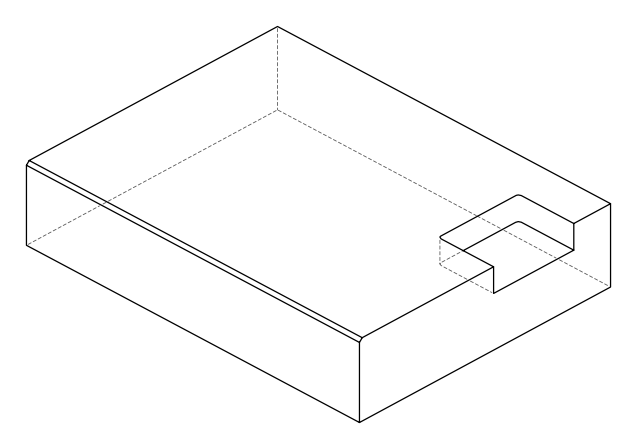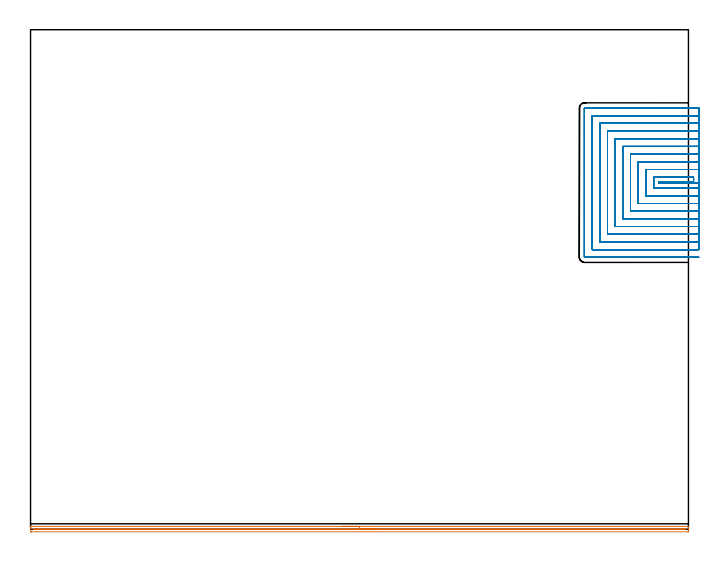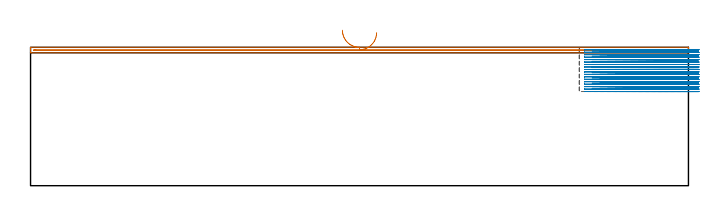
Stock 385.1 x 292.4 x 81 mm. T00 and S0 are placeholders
(PLAN: 2 operations, 1 tool changes, 91 min)
(1 AREA_MILL | FG_CHAMFER_SURFACE | UGT0205_001 | 6.3 min | 1972 mm3)
(2 MILL_SLOT | SLOT_PARTIAL_RECTANGULAR | NXT0201_008 | Follow Part, ap 1.5, ae 75% | 84.69 min | 154458 mm3)
(TOOL UGT0205_001 | Chamfer Mill 20 x 3 x 45 deg. | D20 FL50 Z2)
(TOOL NXT0201_008 | ENDMILL 6mm [2P460-0600-NA 1630] | D6 FL26 Z6)
(OP 1 AREA_MILL)
G17 G21 G94 G90
T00 M6
G54
G17 G0 G90 X182.55 Y1.7 S1061 M3
G43 Z91. H0
G94 G1 X182.588 Z90.128 F250.
X182.702 Z89.263
X182.891 Z88.412
X183.153 Z87.58
X183.487 Z86.774
X183.89 Z86.
X184.358 Z85.264
X184.89 Z84.572
X185.479 Z83.929
X186.122 Z83.339
X186.814 Z82.808
X187.55 Z82.34
X188.324 Z81.937
X189.13 Z81.603
X189.962 Z81.341
X190.814 Z81.152
X191.678 Z81.038
X192.55 Z81.
X384.937
X385.09 Y1.698 Z80.988
X385.097 Y1.594 Z80.886
X385.1 Y1.485 Z80.784
Y1.171 Z80.471
Y0.535 Z79.83
Y-0.653 Z78.643
X385.098 Y-1.205 Z78.091
X385.096 Y-1.492 Z77.806
X385.084 Y-1.493 Z77.804
X384.786 Y-1.5 Z77.8
X0.61
X0.314 Y-1.499 Z77.801
X0.016 Y-1.493 Z77.804
X0.004 Y-1.492 Z77.806
X0. Y-1.205 Z78.091
Y0.535 Z79.83
Y1.485 Z80.784
X0.003 Y1.594 Z80.886
X0.01 Y1.698 Z80.988
X0.163 Y1.7 Z81.
X192.55
Y0.286 Z79.586
X382.705 Y0.285 Z79.585
X382.964 Y0.283 Z79.583
X383.055 Y0.279 Z79.579
X383.09 Y0.276 Z79.576
X383.092 Y0.256 Z79.556
X383.094 Y0.156 Z79.456
X383.076 Y-0.079 Z79.221
X382.705 Y-0.083 Z79.217
X382.448 Y-0.085 Z79.215
X2.395
X2.136 Y-0.083 Z79.217
X2.045 Y-0.079 Z79.221
X2.009 Y-0.076 Z79.224
X2.008 Y-0.056 Z79.244
X2.004 Y0.046 Z79.346
X2.013 Y0.279 Z79.579
X2.248 Y0.283 Z79.583
X2.395 Y0.284 Z79.584
X2.651 Y0.285 Z79.585
X3.032 Y0.286 Z79.586
X192.55
X193.422 Z79.624
X194.286 Z79.738
X195.138 Z79.926
X195.97 Z80.189
X196.776 Z80.523
X197.55 Z80.925
X198.286 Z81.394
X198.978 Z81.925
X199.621 Z82.515
X200.21 Z83.158
X200.742 Z83.85
X201.21 Z84.586
X201.613 Z85.359
X201.947 Z86.165
X202.209 Z86.997
X202.398 Z87.849
X202.512 Z88.714
X202.55 Z89.586
G0 Z91.
M5
M2
(OP 2 MILL_SLOT)
G17 G21 G94 G90
T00 M6
G54
G17 G0 G90 X391.1 Y202.7 S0 M3
G43 Z91. H1
Z79.561
G94 G1 X388.1 F250.
X367.7 F500.
Y203.1
X388.1
Y206.1
X364.7
Y199.7
X388.1
X391.1 F250.
Y210.6
X388.1
X360.2 F500.
Y195.2
X388.1
X391.1 F250.
Y215.1
X388.1
X355.7 F500.
Y190.7
X388.1
X391.1 F250.
Y219.6
X388.1
X351.2 F500.
Y186.2
X388.1
X391.1 F250.
Y224.1
X388.1
X346.7 F500.
Y181.7
X388.1
X391.1 F250.
Y228.6
X388.1
X342.2 F500.
Y177.2
X388.1
X391.1 F250.
Y233.1
X388.1
X337.7 F500.
Y172.7
X388.1
X391.1 F250.
Y237.6
X388.1
X333.2 F500.
Y168.2
X388.1
X391.1 F250.
Y242.1
X388.1
X328.7 F500.
Y163.7
X388.1
X391.1 F250.
Y246.6
X388.1
X324.3 F500.
X324.245 Y246.595
X324.205 Y246.555
X324.2 Y246.5
Y159.3
X324.205 Y159.245
X324.245 Y159.205
X324.3 Y159.2
X388.1
X391.1 F250.
G0 Y202.7 Z78.122
G1 X388.1
X367.7 F500.
Y203.1
X388.1
Y206.1
X364.7
Y199.7
X388.1
X391.1 F250.
Y210.6
X388.1
X360.2 F500.
Y195.2
X388.1
X391.1 F250.
Y215.1
X388.1
X355.7 F500.
Y190.7
X388.1
X391.1 F250.
Y219.6
X388.1
X351.2 F500.
Y186.2
X388.1
X391.1 F250.
Y224.1
X388.1
X346.7 F500.
Y181.7
X388.1
X391.1 F250.
Y228.6
X388.1
X342.2 F500.
Y177.2
X388.1
X391.1 F250.
Y233.1
X388.1
X337.7 F500.
Y172.7
X388.1
X391.1 F250.
Y237.6
X388.1
X333.2 F500.
Y168.2
X388.1
X391.1 F250.
Y242.1
X388.1
X328.7 F500.
Y163.7
X388.1
X391.1 F250.
Y246.6
X388.1
X324.3 F500.
X324.245 Y246.595
X324.205 Y246.555
X324.2 Y246.5
Y159.3
X324.205 Y159.245
X324.245 Y159.205
X324.3 Y159.2
X388.1
X391.1 F250.
G0 Y202.7 Z76.683
G1 X388.1
X367.7 F500.
Y203.1
X388.1
Y206.1
X364.7
Y199.7
X388.1
X391.1 F250.
Y210.6
X388.1
X360.2 F500.
Y195.2
X388.1
X391.1 F250.
Y215.1
X388.1
X355.7 F500.
Y190.7
X388.1
X391.1 F250.
Y219.6
X388.1
X351.2 F500.
Y186.2
X388.1
X391.1 F250.
Y224.1
X388.1
X346.7 F500.
Y181.7
X388.1
X391.1 F250.
Y228.6
X388.1
X342.2 F500.
Y177.2
X388.1
X391.1 F250.
Y233.1
X388.1
X337.7 F500.
Y172.7
X388.1
X391.1 F250.
Y237.6
X388.1
X333.2 F500.
Y168.2
X388.1
X391.1 F250.
Y242.1
X388.1
X328.7 F500.
Y163.7
X388.1
X391.1 F250.
Y246.6
X388.1
X324.3 F500.
X324.245 Y246.595
X324.205 Y246.555
X324.2 Y246.5
Y159.3
X324.205 Y159.245
X324.245 Y159.205
X324.3 Y159.2
X388.1
X391.1 F250.
G0 Y202.7 Z75.244
G1 X388.1
X367.7 F500.
Y203.1
X388.1
Y206.1
X364.7
Y199.7
X388.1
X391.1 F250.
Y210.6
X388.1
X360.2 F500.
Y195.2
X388.1
X391.1 F250.
Y215.1
X388.1
X355.7 F500.
Y190.7
X388.1
X391.1 F250.
Y219.6
X388.1
X351.2 F500.
Y186.2
X388.1
X391.1 F250.
Y224.1
X388.1
X346.7 F500.
Y181.7
X388.1
X391.1 F250.
Y228.6
X388.1
X342.2 F500.
Y177.2
X388.1
X391.1 F250.
Y233.1
X388.1
X337.7 F500.
Y172.7
X388.1
X391.1 F250.
Y237.6
X388.1
X333.2 F500.
Y168.2
X388.1
X391.1 F250.
Y242.1
X388.1
X328.7 F500.
Y163.7
X388.1
X391.1 F250.
Y246.6
X388.1
X324.3 F500.
X324.245 Y246.595
X324.205 Y246.555
X324.2 Y246.5
Y159.3
X324.205 Y159.245
X324.245 Y159.205
X324.3 Y159.2
X388.1
X391.1 F250.
G0 Y202.7 Z73.805
G1 X388.1
X367.7 F500.
Y203.1
X388.1
Y206.1
X364.7
Y199.7
X388.1
X391.1 F250.
Y210.6
X388.1
X360.2 F500.
Y195.2
X388.1
X391.1 F250.
Y215.1
X388.1
X355.7 F500.
Y190.7
X388.1
X391.1 F250.
Y219.6
X388.1
X351.2 F500.
Y186.2
X388.1
X391.1 F250.
Y224.1
X388.1
X346.7 F500.
Y181.7
X388.1
X391.1 F250.
Y228.6
X388.1
X342.2 F500.
Y177.2
X388.1
X391.1 F250.
Y233.1
X388.1
X337.7 F500.
Y172.7
X388.1
X391.1 F250.
Y237.6
X388.1
X333.2 F500.
Y168.2
X388.1
X391.1 F250.
Y242.1
X388.1
X328.7 F500.
Y163.7
X388.1
X391.1 F250.
Y246.6
X388.1
X324.3 F500.
X324.245 Y246.595
X324.205 Y246.555
X324.2 Y246.5
Y159.3
X324.205 Y159.245
X324.245 Y159.205
X324.3 Y159.2
X388.1
X391.1 F250.
G0 Y202.7 Z72.367
G1 X388.1
X367.7 F500.
Y203.1
X388.1
Y206.1
X364.7
Y199.7
X388.1
X391.1 F250.
Y210.6
X388.1
X360.2 F500.
Y195.2
X388.1
X391.1 F250.
Y215.1
X388.1
X355.7 F500.
Y190.7
X388.1
X391.1 F250.
Y219.6
X388.1
X351.2 F500.
Y186.2
X388.1
X391.1 F250.
Y224.1
X388.1
X346.7 F500.
Y181.7
X388.1
X391.1 F250.
Y228.6
X388.1
X342.2 F500.
Y177.2
X388.1
X391.1 F250.
Y233.1
X388.1
X337.7 F500.
Y172.7
X388.1
X391.1 F250.
Y237.6
X388.1
X333.2 F500.
Y168.2
X388.1
X391.1 F250.
Y242.1
X388.1
X328.7 F500.
Y163.7
X388.1
X391.1 F250.
Y246.6
X388.1
X324.3 F500.
X324.245 Y246.595
X324.205 Y246.555
X324.2 Y246.5
Y159.3
X324.205 Y159.245
X324.245 Y159.205
X324.3 Y159.2
X388.1
X391.1 F250.
G0 Y202.7 Z70.928
G1 X388.1
X367.7 F500.
Y203.1
X388.1
Y206.1
X364.7
Y199.7
X388.1
X391.1 F250.
Y210.6
X388.1
X360.2 F500.
Y195.2
X388.1
X391.1 F250.
Y215.1
X388.1
X355.7 F500.
Y190.7
X388.1
X391.1 F250.
Y219.6
X388.1
X351.2 F500.
Y186.2
X388.1
X391.1 F250.
Y224.1
X388.1
X346.7 F500.
Y181.7
X388.1
X391.1 F250.
Y228.6
X388.1
X342.2 F500.
Y177.2
X388.1
X391.1 F250.
Y233.1
X388.1
X337.7 F500.
Y172.7
X388.1
X391.1 F250.
Y237.6
X388.1
X333.2 F500.
Y168.2
X388.1
X391.1 F250.
Y242.1
X388.1
X328.7 F500.
Y163.7
X388.1
X391.1 F250.
Y246.6
X388.1
X324.3 F500.
X324.245 Y246.595
X324.205 Y246.555
X324.2 Y246.5
Y159.3
X324.205 Y159.245
X324.245 Y159.205
X324.3 Y159.2
X388.1
X391.1 F250.
G0 Y202.7 Z69.489
G1 X388.1
X367.7 F500.
Y203.1
X388.1
Y206.1
X364.7
Y199.7
X388.1
X391.1 F250.
Y210.6
X388.1
X360.2 F500.
Y195.2
X388.1
X391.1 F250.
Y215.1
X388.1
X355.7 F500.
Y190.7
X388.1
X391.1 F250.
Y219.6
X388.1
X351.2 F500.
Y186.2
X388.1
X391.1 F250.
Y224.1
X388.1
X346.7 F500.
Y181.7
X388.1
X391.1 F250.
Y228.6
X388.1
X342.2 F500.
Y177.2
X388.1
X391.1 F250.
Y233.1
X388.1
X337.7 F500.
Y172.7
X388.1
X391.1 F250.
Y237.6
X388.1
X333.2 F500.
Y168.2
X388.1
X391.1 F250.
Y242.1
X388.1
X328.7 F500.
Y163.7
X388.1
X391.1 F250.
Y246.6
X388.1
X324.3 F500.
X324.245 Y246.595
X324.205 Y246.555
X324.2 Y246.5
Y159.3
X324.205 Y159.245
X324.245 Y159.205
X324.3 Y159.2
X388.1
X391.1 F250.
G0 Y202.7 Z68.05
G1 X388.1
X367.7 F500.
Y203.1
X388.1
Y206.1
X364.7
Y199.7
X388.1
X391.1 F250.
Y210.6
X388.1
X360.2 F500.
Y195.2
X388.1
X391.1 F250.
Y215.1
X388.1
X355.7 F500.
Y190.7
X388.1
X391.1 F250.
Y219.6
X388.1
X351.2 F500.
Y186.2
X388.1
X391.1 F250.
Y224.1
X388.1
X346.7 F500.
Y181.7
X388.1
X391.1 F250.
Y228.6
X388.1
X342.2 F500.
Y177.2
X388.1
X391.1 F250.
Y233.1
X388.1
X337.7 F500.
Y172.7
X388.1
X391.1 F250.
Y237.6
X388.1
X333.2 F500.
Y168.2
X388.1
X391.1 F250.
Y242.1
X388.1
X328.7 F500.
Y163.7
X388.1
X391.1 F250.
Y246.6
X388.1
X324.3 F500.
X324.245 Y246.595
X324.205 Y246.555
X324.2 Y246.5
Y159.3
X324.205 Y159.245
X324.245 Y159.205
X324.3 Y159.2
X388.1
X391.1 F250.
G0 Y202.7 Z66.611
G1 X388.1
X367.7 F500.
Y203.1
X388.1
Y206.1
X364.7
Y199.7
X388.1
X391.1 F250.
Y210.6
X388.1
X360.2 F500.
Y195.2
X388.1
X391.1 F250.
Y215.1
X388.1
X355.7 F500.
Y190.7
X388.1
X391.1 F250.
Y219.6
X388.1
X351.2 F500.
Y186.2
X388.1
X391.1 F250.
Y224.1
X388.1
X346.7 F500.
Y181.7
X388.1
X391.1 F250.
Y228.6
X388.1
X342.2 F500.
Y177.2
X388.1
X391.1 F250.
Y233.1
X388.1
X337.7 F500.
Y172.7
X388.1
X391.1 F250.
Y237.6
X388.1
X333.2 F500.
Y168.2
X388.1
X391.1 F250.
Y242.1
X388.1
X328.7 F500.
Y163.7
X388.1
X391.1 F250.
Y246.6
X388.1
X324.3 F500.
X324.245 Y246.595
X324.205 Y246.555
X324.2 Y246.5
Y159.3
X324.205 Y159.245
X324.245 Y159.205
X324.3 Y159.2
X388.1
X391.1 F250.
G0 Y202.7 Z65.172
G1 X388.1
X367.7 F500.
Y203.1
X388.1
Y206.1
X364.7
Y199.7
X388.1
X391.1 F250.
Y210.6
X388.1
X360.2 F500.
Y195.2
X388.1
X391.1 F250.
Y215.1
X388.1
X355.7 F500.
Y190.7
X388.1
X391.1 F250.
Y219.6
X388.1
X351.2 F500.
Y186.2
X388.1
X391.1 F250.
Y224.1
X388.1
X346.7 F500.
Y181.7
X388.1
X391.1 F250.
Y228.6
X388.1
X342.2 F500.
Y177.2
X388.1
X391.1 F250.
Y233.1
X388.1
X337.7 F500.
Y172.7
X388.1
X391.1 F250.
Y237.6
X388.1
X333.2 F500.
Y168.2
X388.1
X391.1 F250.
Y242.1
X388.1
X328.7 F500.
Y163.7
X388.1
X391.1 F250.
Y246.6
X388.1
X324.3 F500.
X324.245 Y246.595
X324.205 Y246.555
X324.2 Y246.5
Y159.3
X324.205 Y159.245
X324.245 Y159.205
X324.3 Y159.2
X388.1
X391.1 F250.
G0 Y202.7 Z63.733
G1 X388.1
X367.7 F500.
Y203.1
X388.1
Y206.1
X364.7
Y199.7
X388.1
X391.1 F250.
Y210.6
X388.1
X360.2 F500.
Y195.2
X388.1
X391.1 F250.
Y215.1
X388.1
X355.7 F500.
Y190.7
X388.1
X391.1 F250.
Y219.6
X388.1
X351.2 F500.
Y186.2
X388.1
X391.1 F250.
Y224.1
X388.1
X346.7 F500.
Y181.7
X388.1
X391.1 F250.
Y228.6
X388.1
X342.2 F500.
Y177.2
X388.1
X391.1 F250.
Y233.1
X388.1
X337.7 F500.
Y172.7
X388.1
X391.1 F250.
Y237.6
X388.1
X333.2 F500.
Y168.2
X388.1
X391.1 F250.
Y242.1
X388.1
X328.7 F500.
Y163.7
X388.1
X391.1 F250.
Y246.6
X388.1
X324.3 F500.
X324.245 Y246.595
X324.205 Y246.555
X324.2 Y246.5
Y159.3
X324.205 Y159.245
X324.245 Y159.205
X324.3 Y159.2
X388.1
X391.1 F250.
G0 Y202.7 Z62.294
G1 X388.1
X367.7 F500.
Y203.1
X388.1
Y206.1
X364.7
Y199.7
X388.1
X391.1 F250.
Y210.6
X388.1
X360.2 F500.
Y195.2
X388.1
X391.1 F250.
Y215.1
X388.1
X355.7 F500.
Y190.7
X388.1
X391.1 F250.
Y219.6
X388.1
X351.2 F500.
Y186.2
X388.1
X391.1 F250.
Y224.1
X388.1
X346.7 F500.
Y181.7
X388.1
X391.1 F250.
Y228.6
X388.1
X342.2 F500.
Y177.2
X388.1
X391.1 F250.
Y233.1
X388.1
X337.7 F500.
Y172.7
X388.1
X391.1 F250.
Y237.6
X388.1
X333.2 F500.
Y168.2
X388.1
X391.1 F250.
Y242.1
X388.1
X328.7 F500.
Y163.7
X388.1
X391.1 F250.
Y246.6
X388.1
X324.3 F500.
X324.245 Y246.595
X324.205 Y246.555
X324.2 Y246.5
Y159.3
X324.205 Y159.245
X324.245 Y159.205
X324.3 Y159.2
X388.1
X391.1 F250.
G0 Y202.7 Z60.856
G1 X388.1
X367.7 F500.
Y203.1
X388.1
Y206.1
X364.7
Y199.7
X388.1
X391.1 F250.
Y210.6
X388.1
X360.2 F500.
Y195.2
X388.1
X391.1 F250.
Y215.1
X388.1
X355.7 F500.
Y190.7
X388.1
X391.1 F250.
Y219.6
X388.1
X351.2 F500.
Y186.2
X388.1
X391.1 F250.
Y224.1
X388.1
X346.7 F500.
Y181.7
X388.1
X391.1 F250.
Y228.6
X388.1
X342.2 F500.
Y177.2
X388.1
X391.1 F250.
Y233.1
X388.1
X337.7 F500.
Y172.7
X388.1
X391.1 F250.
Y237.6
X388.1
X333.2 F500.
Y168.2
X388.1
X391.1 F250.
Y242.1
X388.1
X328.7 F500.
Y163.7
X388.1
X391.1 F250.
Y246.6
X388.1
X324.3 F500.
X324.245 Y246.595
X324.205 Y246.555
X324.2 Y246.5
Y159.3
X324.205 Y159.245
X324.245 Y159.205
X324.3 Y159.2
X388.1
X391.1 F250.
G0 Y202.7 Z59.417
G1 X388.1
X367.7 F500.
Y203.1
X388.1
Y206.1
X364.7
Y199.7
X388.1
X391.1 F250.
Y210.6
X388.1
X360.2 F500.
Y195.2
X388.1
X391.1 F250.
Y215.1
X388.1
X355.7 F500.
Y190.7
X388.1
X391.1 F250.
Y219.6
X388.1
X351.2 F500.
Y186.2
X388.1
X391.1 F250.
Y224.1
X388.1
X346.7 F500.
Y181.7
X388.1
X391.1 F250.
Y228.6
X388.1
X342.2 F500.
Y177.2
X388.1
X391.1 F250.
Y233.1
X388.1
X337.7 F500.
Y172.7
X388.1
X391.1 F250.
Y237.6
X388.1
X333.2 F500.
Y168.2
X388.1
X391.1 F250.
Y242.1
X388.1
X328.7 F500.
Y163.7
X388.1
X391.1 F250.
Y246.6
X388.1
X324.3 F500.
X324.245 Y246.595
X324.205 Y246.555
X324.2 Y246.5
Y159.3
X324.205 Y159.245
X324.245 Y159.205
X324.3 Y159.2
X388.1
X391.1 F250.
G0 Y202.7 Z57.978
G1 X388.1
X367.7 F500.
Y203.1
X388.1
Y206.1
X364.7
Y199.7
X388.1
X391.1 F250.
Y210.6
X388.1
X360.2 F500.
Y195.2
X388.1
X391.1 F250.
Y215.1
X388.1
X355.7 F500.
Y190.7
X388.1
X391.1 F250.
Y219.6
X388.1
X351.2 F500.
Y186.2
X388.1
X391.1 F250.
Y224.1
X388.1
X346.7 F500.
Y181.7
X388.1
X391.1 F250.
Y228.6
X388.1
X342.2 F500.
Y177.2
X388.1
X391.1 F250.
Y233.1
X388.1
X337.7 F500.
Y172.7
X388.1
X391.1 F250.
Y237.6
X388.1
X333.2 F500.
Y168.2
X388.1
X391.1 F250.
Y242.1
X388.1
X328.7 F500.
Y163.7
X388.1
X391.1 F250.
Y246.6
X388.1
X324.3 F500.
X324.245 Y246.595
X324.205 Y246.555
X324.2 Y246.5
Y159.3
X324.205 Y159.245
X324.245 Y159.205
X324.3 Y159.2
X388.1
X391.1 F250.
G0 Y202.7 Z56.539
G1 X388.1
X367.7 F500.
Y203.1
X388.1
Y206.1
X364.7
Y199.7
X388.1
X391.1 F250.
Y210.6
X388.1
X360.2 F500.
Y195.2
X388.1
X391.1 F250.
Y215.1
X388.1
X355.7 F500.
Y190.7
X388.1
X391.1 F250.
Y219.6
X388.1
X351.2 F500.
Y186.2
X388.1
X391.1 F250.
Y224.1
X388.1
X346.7 F500.
Y181.7
X388.1
X391.1 F250.
Y228.6
X388.1
X342.2 F500.
Y177.2
X388.1
X391.1 F250.
Y233.1
X388.1
X337.7 F500.
Y172.7
X388.1
X391.1 F250.
Y237.6
X388.1
X333.2 F500.
Y168.2
X388.1
X391.1 F250.
Y242.1
X388.1
X328.7 F500.
Y163.7
X388.1
X391.1 F250.
Y246.6
X388.1
X324.3 F500.
X324.245 Y246.595
X324.205 Y246.555
X324.2 Y246.5
Y159.3
X324.205 Y159.245
X324.245 Y159.205
X324.3 Y159.2
X388.1
X391.1 F250.
G0 Y202.7 Z55.1
G1 X388.1
X367.7 F500.
Y203.1
X388.1
Y206.1
X364.7
Y199.7
X388.1
X391.1 F250.
Y210.6
X388.1
X360.2 F500.
Y195.2
X388.1
X391.1 F250.
Y215.1
X388.1
X355.7 F500.
Y190.7
X388.1
X391.1 F250.
Y219.6
X388.1
X351.2 F500.
Y186.2
X388.1
X391.1 F250.
Y224.1
X388.1
X346.7 F500.
Y181.7
X388.1
X391.1 F250.
Y228.6
X388.1
X342.2 F500.
Y177.2
X388.1
X391.1 F250.
Y233.1
X388.1
X337.7 F500.
Y172.7
X388.1
X391.1 F250.
Y237.6
X388.1
X333.2 F500.
Y168.2
X388.1
X391.1 F250.
Y242.1
X388.1
X328.7 F500.
Y163.7
X388.1
X391.1 F250.
Y246.6
X388.1
X324.3 F500.
X324.245 Y246.595
X324.205 Y246.555
X324.2 Y246.5
Y159.3
X324.205 Y159.245
X324.245 Y159.205
X324.3 Y159.2
X388.1
X391.1 F250.
G0 Z91.
M5
M2
